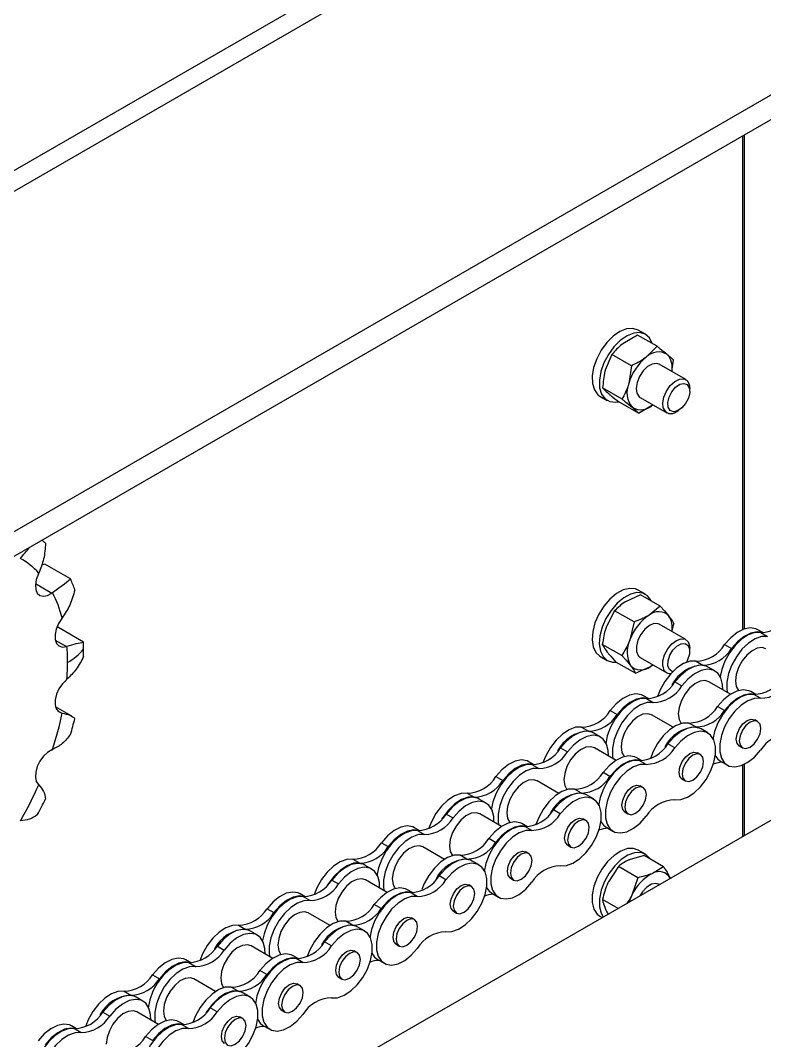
# Model space of a CAD drawing. Header units: metres. Extents: x 0 to 21025, y 0 to 14850.
# Drawn here: x 11884.6 to 12001.4, y 4621 to 4781.2 of the extents above; entities that cross this region are included whole.
import ezdxf

# ---------------------------------------------------------------- set-up
doc = ezdxf.new("R2010")
doc.units = ezdxf.units.M
doc.header["$LTSCALE"] = 25
doc.layers.add('SL4', color=4, linetype='Continuous')

msp = doc.modelspace()

# ---------------------------------------------------------------- linework, layer by layer
at = {"layer": 'SL4'}
for p, q in [((11996.596, 4822.862), (11443.49, 4503.561)), ((11446.28, 4501.951), (12001.358, 4822.391)), ((11496.02, 4477.211), (12047.656, 4795.664)), ((11505.974, 4479.069), (12047.656, 4791.775)), ((11997.991, 4685.536), (11997.991, 4763.104)), ((11998.159, 4763.201), (11998.159, 4685.6)), ((11591.24, 4418.267), (12146.319, 4738.707)), ((11981.458, 4731.783), (11979.126, 4730.434)), ((11984.503, 4730.025), (11981.458, 4731.783)), ((11982.676, 4731.916), (11981.545, 4732.569)), ((11984.503, 4730.025), (11982.803, 4728.312)), ((11977.425, 4728.721), (11976.377, 4726.28)), ((11980.471, 4726.963), (11977.425, 4728.721)), ((11986.821, 4726.059), (11987.07, 4727.841)), ((11980.471, 4726.963), (11980.054, 4724.157)), ((11989.015, 4724.792), (11984.853, 4727.195)), ((11979.005, 4721.717), (11975.96, 4723.475)), ((11989.637, 4722.966), (11989.637, 4723.419)), ((11975.545, 4722.176), (11976.677, 4721.523)), ((11981.854, 4721.999), (11986.015, 4719.596)), ((11981.572, 4719.533), (11978.527, 4721.291)), ((11981.572, 4719.533), (11983.904, 4720.882)), ((11987.516, 4719.745), (11987.908, 4719.971)), ((11888.417, 4695.802), (11887.868, 4695.663)), ((11892.438, 4693.481), (11888.417, 4695.802)), ((11886.926, 4692.763), (11889.495, 4691.28)), ((11981.931, 4690.978), (11979.575, 4689.915)), ((11982.676, 4691.089), (11981.545, 4691.742)), ((11984.977, 4689.22), (11981.931, 4690.978)), ((11977.85, 4688.487), (11976.565, 4686.035)), ((11980.896, 4686.729), (11977.85, 4688.487)), ((11984.977, 4689.22), (11983.252, 4687.792)), ((11980.896, 4686.729), (11980.242, 4683.913)), ((11989.015, 4683.965), (11984.853, 4686.368)), ((11986.845, 4685.218), (11987.119, 4686.443)), ((11894.472, 4683.575), (11890.451, 4685.896)), ((12001.122, 4685.06), (12000.322, 4685.521)), ((12000.79, 4685.088), (12001.865, 4684.467)), ((11890.035, 4683.888), (11891.774, 4682.883)), ((11978.957, 4681.461), (11975.912, 4683.219)), ((11995.117, 4683.178), (11996.192, 4682.558)), ((11975.545, 4681.349), (11976.677, 4680.696)), ((11989.637, 4682.139), (11989.637, 4682.592)), ((11981.099, 4678.684), (11978.053, 4680.442)), ((11981.099, 4678.684), (11983.455, 4679.747)), ((11981.854, 4681.172), (11986.015, 4678.769)), ((11983.455, 4679.747), (11983.854, 4680.017)), ((11990.627, 4680.586), (11991.702, 4679.966)), ((11993.599, 4679.034), (11992.524, 4679.655)), ((11987.32, 4677.312), (11988.394, 4676.691)), ((11996.026, 4675.37), (11992.619, 4677.337)), ((11983.161, 4674.691), (11982.362, 4675.153)), ((12000.006, 4675.336), (11999.206, 4675.797)), ((12000.749, 4674.743), (11999.674, 4675.364)), ((11892.61, 4671.947), (11890.056, 4673.422)), ((11982.829, 4674.719), (11983.904, 4674.099)), ((11995.076, 4672.834), (11994.002, 4673.454)), ((11890.339, 4672.837), (11891.04, 4672.433)), ((11977.157, 4672.81), (11978.232, 4672.189)), ((11987.046, 4670.186), (11983.639, 4672.153)), ((11972.667, 4670.218), (11973.742, 4669.597)), ((11990.586, 4670.241), (11989.512, 4670.862)), ((12000.299, 4671.1), (11999.833, 4671.369)), ((11975.639, 4668.666), (11974.564, 4669.286)), ((11992.483, 4669.31), (11991.409, 4669.931)), ((11969.359, 4666.943), (11970.434, 4666.323)), ((11978.066, 4665.002), (11974.659, 4666.968)), ((11987.278, 4666.967), (11986.204, 4667.587)), ((11997.435, 4667.215), (11997.901, 4666.946)), ((11982.046, 4664.967), (11981.246, 4665.429)), ((11991.319, 4665.916), (11990.853, 4666.185)), ((11965.201, 4664.323), (11964.401, 4664.785)), ((11964.869, 4664.351), (11965.944, 4663.731)), ((11982.788, 4664.375), (11981.714, 4664.995)), ((11994.469, 4664.861), (11995.544, 4664.24)), ((11997.991, 4653.079), (11997.991, 4664.273)), ((11998.159, 4664.35), (11998.159, 4653.176)), ((11959.196, 4662.442), (11960.271, 4661.821)), ((11977.116, 4662.465), (11976.041, 4663.086)), ((11969.085, 4659.817), (11965.678, 4661.784)), ((11972.626, 4659.873), (11971.551, 4660.494)), ((11982.339, 4660.732), (11981.873, 4661.001)), ((11988.455, 4662.03), (11988.921, 4661.762)), ((11954.706, 4659.849), (11955.781, 4659.229)), ((11957.678, 4658.298), (11956.603, 4658.918)), ((11974.523, 4658.942), (11973.448, 4659.562)), ((11951.399, 4656.575), (11952.473, 4655.954)), ((11960.105, 4654.633), (11956.698, 4656.6)), ((11969.318, 4656.599), (11968.243, 4657.219)), ((11973.358, 4655.548), (11972.893, 4655.817)), ((11979.475, 4656.846), (11979.94, 4656.577)), ((11947.24, 4653.955), (11946.441, 4654.416)), ((11964.085, 4654.599), (11963.285, 4655.06)), ((11964.828, 4654.006), (11963.753, 4654.627)), ((11976.509, 4654.492), (11977.584, 4653.872)), ((11946.908, 4653.983), (11947.983, 4653.362)), ((11959.155, 4652.097), (11958.081, 4652.717)), ((11941.236, 4652.073), (11942.311, 4651.453)), ((11951.125, 4649.449), (11947.718, 4651.416)), ((11970.494, 4651.662), (11970.96, 4651.393)), ((11982.676, 4650.262), (11981.545, 4650.915)), ((11936.746, 4649.481), (11937.821, 4648.861)), ((11954.665, 4649.505), (11953.591, 4650.125)), ((11964.378, 4650.364), (11963.912, 4650.632)), ((11982.476, 4650.058), (11980.137, 4649.379)), ((11985.522, 4648.3), (11982.476, 4650.058)), ((11939.718, 4647.929), (11938.643, 4648.55)), ((11956.562, 4648.573), (11955.488, 4649.194)), ((11978.429, 4648.335), (11976.871, 4645.93)), ((11981.474, 4646.577), (11978.429, 4648.335)), ((11985.522, 4648.3), (11983.814, 4647.256)), ((11933.438, 4646.206), (11934.513, 4645.586)), ((11942.145, 4644.265), (11938.738, 4646.232)), ((11951.357, 4646.23), (11950.283, 4646.851)), ((11961.514, 4646.478), (11961.98, 4646.209)), ((11981.474, 4646.577), (11980.548, 4643.807)), ((11946.125, 4644.23), (11945.325, 4644.692)), ((11955.398, 4645.179), (11954.932, 4645.448)), ((11984.893, 4645.518), (11984.853, 4645.541)), ((11929.28, 4643.586), (11928.48, 4644.048)), ((11928.948, 4643.614), (11930.023, 4642.994)), ((11946.867, 4643.638), (11945.793, 4644.259)), ((11958.548, 4644.124), (11959.623, 4643.503)), ((11978.376, 4641.756), (11975.945, 4643.16)), ((11923.275, 4641.705), (11924.35, 4641.084)), ((11941.195, 4641.728), (11940.12, 4642.349)), ((11952.534, 4641.294), (11953, 4641.025)), ((11933.164, 4639.081), (11929.757, 4641.047)), ((11936.705, 4639.136), (11935.63, 4639.757)), ((11946.418, 4639.995), (11945.952, 4640.264)), ((11975.545, 4640.522), (11975.892, 4640.322)), ((11918.785, 4639.113), (11919.86, 4638.492)), ((11921.757, 4637.561), (11920.682, 4638.181)), ((11938.602, 4638.205), (11937.527, 4638.825)), ((11933.397, 4635.862), (11932.322, 4636.482)), ((11915.478, 4635.838), (11916.552, 4635.218)), ((11924.184, 4633.897), (11920.777, 4635.863)), ((11937.437, 4634.811), (11936.972, 4635.08)), ((11943.554, 4636.11), (11944.019, 4635.841)), ((11911.319, 4633.218), (11910.52, 4633.68)), ((11928.164, 4633.862), (11927.364, 4634.324)), ((11928.907, 4633.27), (11927.832, 4633.89)), ((11940.588, 4633.756), (11941.663, 4633.135)), ((11910.987, 4633.246), (11912.062, 4632.626)), ((11923.234, 4631.36), (11922.16, 4631.981)), ((11905.315, 4631.336), (11906.39, 4630.716)), ((11915.204, 4628.712), (11911.797, 4630.679)), ((11934.573, 4630.925), (11935.039, 4630.657)), ((11900.825, 4628.744), (11901.9, 4628.124)), ((11918.744, 4628.768), (11917.67, 4629.388)), ((11920.641, 4627.837), (11919.567, 4628.457)), ((11928.457, 4629.627), (11927.991, 4629.896)), ((11903.797, 4627.192), (11902.722, 4627.813)), ((11897.517, 4625.47), (11898.592, 4624.849)), ((11906.224, 4623.528), (11902.817, 4625.495)), ((11915.436, 4625.493), (11914.362, 4626.114)), ((11925.593, 4625.741), (11926.059, 4625.472)), ((11910.204, 4623.494), (11909.404, 4623.955)), ((11919.477, 4624.443), (11919.011, 4624.711)), ((11893.359, 4622.85), (11892.559, 4623.311)), ((11893.027, 4622.878), (11894.102, 4622.257)), ((11910.946, 4622.901), (11909.872, 4623.522)), ((11922.627, 4623.387), (11923.702, 4622.767)), ((11905.274, 4620.992), (11904.199, 4621.612))]:
    msp.add_line(p, q, dxfattribs=at)
at = {"layer": 'SL4', "flags": 128}
for points in [[(11981.545, 4732.569), (11981.533, 4732.576), (11980.69, 4732.838), (11979.712, 4732.756), (11978.661, 4732.337), (11977.602, 4731.605), (11976.603, 4730.608), (11975.726, 4729.407), (11975.026, 4728.078), (11974.547, 4726.705), (11974.32, 4725.374), (11974.358, 4724.169), (11974.659, 4723.164), (11975.204, 4722.425), (11975.545, 4722.176)], [(11983.746, 4730.455), (11983.319, 4731.334), (11982.664, 4731.923), (11981.821, 4732.185), (11980.843, 4732.103), (11979.792, 4731.684), (11978.734, 4730.952), (11977.735, 4729.954), (11976.858, 4728.754), (11976.158, 4727.425), (11975.679, 4726.052), (11975.451, 4724.721), (11975.489, 4723.515), (11975.79, 4722.511), (11976.335, 4721.772), (11977.09, 4721.343), (11978.008, 4721.252), (11978.383, 4721.307)], [(11984.853, 4727.195), (11984.447, 4727.327), (11983.76, 4727.236), (11983.023, 4726.826), (11982.326, 4726.147), (11981.753, 4725.281), (11981.374, 4724.333), (11981.233, 4723.417), (11981.347, 4722.643), (11981.704, 4722.104), (11981.854, 4721.999)], [(11985.481, 4720.327), (11985.398, 4721.124), (11985.571, 4722.051), (11985.978, 4722.995), (11986.571, 4723.842), (11987.277, 4724.491), (11988.013, 4724.863), (11988.688, 4724.913), (11989.222, 4724.634), (11989.55, 4724.062), (11989.637, 4723.419)], [(11986.249, 4720.445), (11986.188, 4721.186), (11986.388, 4722.046), (11986.82, 4722.894), (11987.418, 4723.601), (11988.09, 4724.059), (11988.734, 4724.199), (11989.252, 4723.999), (11989.566, 4723.49), (11989.627, 4722.75), (11989.426, 4721.89), (11988.994, 4721.042), (11988.397, 4720.335), (11987.725, 4719.877), (11987.081, 4719.737), (11986.562, 4719.936), (11986.249, 4720.445)], [(11887.38, 4694.29), (11887.053, 4693.423), (11886.911, 4692.583), (11886.966, 4691.841), (11887.213, 4691.262), (11887.631, 4690.895), (11888.183, 4690.773), (11888.823, 4690.905), (11889.495, 4691.28)], [(11981.545, 4691.742), (11981.138, 4691.92), (11980.222, 4692.014), (11979.2, 4691.764), (11978.137, 4691.186), (11977.099, 4690.317), (11976.153, 4689.211), (11975.357, 4687.937), (11974.761, 4686.576), (11974.403, 4685.213), (11974.305, 4683.933), (11974.474, 4682.818), (11974.898, 4681.937), (11975.545, 4681.349)], [(11983.604, 4690.012), (11983.567, 4690.093), (11983.023, 4690.835), (11982.27, 4691.267), (11981.353, 4691.361), (11980.331, 4691.111), (11979.268, 4690.533), (11978.231, 4689.664), (11977.284, 4688.558), (11976.488, 4687.284), (11975.892, 4685.923), (11975.534, 4684.559), (11975.436, 4683.28), (11975.605, 4682.165), (11976.029, 4681.284), (11976.683, 4680.693), (11977.525, 4680.428), (11978.073, 4680.431)], [(11891.04, 4687.271), (11890.532, 4686.47), (11890.174, 4685.606), (11889.997, 4684.755), (11890.015, 4683.99), (11890.228, 4683.377), (11890.616, 4682.968), (11891.147, 4682.798), (11891.774, 4682.883)], [(11984.853, 4686.368), (11984.67, 4686.451), (11984.022, 4686.48), (11983.293, 4686.183), (11982.571, 4685.595), (11981.944, 4684.786), (11981.487, 4683.855), (11981.255, 4682.914), (11981.276, 4682.076), (11981.548, 4681.442), (11981.854, 4681.172)], [(12000.79, 4685.088), (11999.84, 4685.056), (11998.81, 4684.689), (11997.762, 4684.009), (11996.764, 4683.058), (11995.877, 4681.897), (11995.159, 4680.599), (11994.653, 4679.245), (11994.421, 4678.163)], [(12000.322, 4685.521), (12000.03, 4685.66), (11999.144, 4685.797), (11998.145, 4685.595), (11997.098, 4685.066), (11996.067, 4684.243), (11995.117, 4683.178)], [(12001.039, 4685.063), (12000.219, 4685.177), (11999.22, 4684.975), (11998.173, 4684.445), (11997.142, 4683.623), (11996.192, 4682.558)], [(11985.421, 4679.77), (11985.432, 4680.627), (11985.695, 4681.573), (11986.177, 4682.495), (11986.82, 4683.28), (11987.548, 4683.835), (11988.271, 4684.092), (11988.903, 4684.021), (11989.368, 4683.629), (11989.61, 4682.965), (11989.637, 4682.592)], [(11986.2, 4679.839), (11986.225, 4680.632), (11986.506, 4681.502), (11987.001, 4682.318), (11987.633, 4682.954), (11988.307, 4683.315), (11988.921, 4683.344), (11989.38, 4683.038), (11989.615, 4682.443), (11989.59, 4681.65), (11989.308, 4680.779), (11989.103, 4680.388)], [(12001.865, 4684.467), (12000.915, 4684.436), (11999.884, 4684.068), (11998.837, 4683.388), (11997.838, 4682.438), (11996.952, 4681.277), (11996.233, 4679.979), (11995.728, 4678.625), (11995.467, 4677.3), (11995.467, 4676.088), (11995.541, 4675.65)], [(12001.599, 4682.521), (12001.02, 4682.7), (12000.243, 4682.604), (11999.41, 4682.195), (11998.597, 4681.511), (11997.874, 4680.612), (11997.306, 4679.577), (11996.944, 4678.5), (11996.819, 4677.475)], [(11990.627, 4680.586), (11989.678, 4680.555), (11988.647, 4680.187), (11987.599, 4679.507), (11986.601, 4678.556), (11985.715, 4677.396), (11984.996, 4676.097), (11984.57, 4675.005)], [(11986.95, 4678.925), (11986.894, 4678.938), (11986.435, 4679.244), (11986.2, 4679.839)], [(11992.524, 4679.655), (11992.232, 4679.793), (11991.346, 4679.93), (11990.347, 4679.728), (11989.3, 4679.199), (11988.269, 4678.376), (11987.32, 4677.312)], [(11994.82, 4676.067), (11994.792, 4676.911), (11994.531, 4677.934), (11994.026, 4678.704), (11993.307, 4679.173), (11992.421, 4679.31), (11991.422, 4679.108), (11990.375, 4678.579), (11989.344, 4677.756), (11988.394, 4676.691)], [(11891.774, 4677.668), (11891.147, 4677.029), (11890.616, 4676.247), (11890.228, 4675.389), (11890.015, 4674.53), (11889.997, 4673.744), (11890.174, 4673.098), (11890.532, 4672.648), (11891.04, 4672.433)], [(11992.619, 4677.337), (11992.039, 4677.516), (11991.262, 4677.419), (11990.43, 4677.011), (11989.616, 4676.327), (11988.894, 4675.427), (11988.326, 4674.393), (11987.964, 4673.316), (11987.839, 4672.291)], [(11996.819, 4677.475), (11996.944, 4676.594), (11997.289, 4675.954)], [(11982.362, 4675.153), (11982.07, 4675.291), (11981.183, 4675.429), (11980.185, 4675.227), (11979.137, 4674.697), (11978.106, 4673.875), (11977.157, 4672.81)], [(11999.674, 4675.364), (11998.725, 4675.332), (11997.694, 4674.965), (11996.646, 4674.284), (11995.648, 4673.334), (11994.761, 4672.173), (11994.043, 4670.875), (11993.537, 4669.521), (11993.283, 4668.259)], [(11999.206, 4675.797), (11998.914, 4675.935), (11998.028, 4676.073), (11997.03, 4675.871), (11995.982, 4675.342), (11994.951, 4674.519), (11994.002, 4673.454)], [(11999.924, 4675.338), (11999.103, 4675.452), (11998.104, 4675.25), (11997.057, 4674.721), (11996.026, 4673.898), (11995.076, 4672.834)], [(11982.829, 4674.719), (11981.88, 4674.688), (11980.849, 4674.321), (11979.801, 4673.64), (11978.803, 4672.69), (11977.917, 4671.529), (11977.198, 4670.231), (11976.692, 4668.877), (11976.438, 4667.615)], [(11983.904, 4674.099), (11982.955, 4674.068), (11981.924, 4673.7), (11980.876, 4673.02), (11979.878, 4672.069), (11978.992, 4670.908), (11978.273, 4669.61), (11977.767, 4668.256), (11977.506, 4666.932), (11977.506, 4665.72), (11977.58, 4665.282)], [(11983.079, 4674.694), (11982.258, 4674.808), (11981.26, 4674.606), (11980.212, 4674.077), (11979.181, 4673.254), (11978.232, 4672.189)], [(12000.749, 4674.743), (11999.799, 4674.712), (11998.769, 4674.344), (11997.721, 4673.664), (11996.723, 4672.713), (11995.836, 4671.553), (11995.118, 4670.254), (11994.612, 4668.9), (11994.351, 4667.576), (11994.351, 4666.364), (11994.612, 4665.34), (11995.118, 4664.57), (11995.836, 4664.102), (11996.723, 4663.964), (11997.721, 4664.167), (11998.769, 4664.696), (11999.799, 4665.519), (12000.749, 4666.583)], [(11983.639, 4672.153), (11983.059, 4672.332), (11982.282, 4672.235), (11981.45, 4671.827), (11980.636, 4671.142), (11979.913, 4670.243), (11979.346, 4669.209), (11978.983, 4668.131), (11978.859, 4667.107)], [(11987.839, 4672.291), (11987.964, 4671.409), (11988.309, 4670.77)], [(11972.667, 4670.218), (11971.717, 4670.186), (11970.686, 4669.819), (11969.639, 4669.139), (11968.641, 4668.188), (11967.754, 4667.027), (11967.036, 4665.729), (11966.649, 4664.759)], [(11989.512, 4670.862), (11988.562, 4670.831), (11987.531, 4670.463), (11986.484, 4669.783), (11985.485, 4668.832), (11984.599, 4667.671), (11983.88, 4666.373), (11983.454, 4665.281)], [(11991.409, 4669.931), (11991.116, 4670.069), (11990.23, 4670.206), (11989.232, 4670.004), (11988.184, 4669.475), (11987.153, 4668.652), (11986.204, 4667.587)], [(11996.938, 4668.313), (11997.067, 4669.137), (11997.435, 4669.984), (11997.985, 4670.727), (11998.634, 4671.25), (11999.283, 4671.476), (11999.833, 4671.369)], [(11997.404, 4668.044), (11997.533, 4667.369), (11997.901, 4666.946), (11998.451, 4666.839), (11999.1, 4667.065), (11999.749, 4667.588), (12000.299, 4668.331), (12000.667, 4669.178), (12000.796, 4670.002), (12000.667, 4670.677), (12000.299, 4671.1), (11999.749, 4671.207), (11999.1, 4670.982), (11998.451, 4670.458), (11997.901, 4669.716), (11997.533, 4668.868), (11997.404, 4668.044)], [(11974.564, 4669.286), (11974.272, 4669.425), (11973.385, 4669.562), (11972.387, 4669.36), (11971.339, 4668.831), (11970.308, 4668.008), (11969.359, 4666.943)], [(11976.859, 4665.698), (11976.832, 4666.542), (11976.571, 4667.566), (11976.065, 4668.336), (11975.346, 4668.804), (11974.46, 4668.942), (11973.462, 4668.739), (11972.414, 4668.21), (11971.383, 4667.388), (11970.434, 4666.323)], [(11987.278, 4658.807), (11988.228, 4658.839), (11989.259, 4659.206), (11990.306, 4659.886), (11991.305, 4660.837), (11992.191, 4661.998), (11992.91, 4663.296), (11993.416, 4664.65), (11993.677, 4665.975), (11993.677, 4667.187), (11993.416, 4668.21), (11992.91, 4668.98), (11992.191, 4669.448), (11991.305, 4669.586), (11990.306, 4669.384), (11989.259, 4668.854), (11988.228, 4668.032), (11987.278, 4666.967)], [(11974.659, 4666.968), (11974.079, 4667.147), (11973.302, 4667.051), (11972.47, 4666.643), (11971.656, 4665.958), (11970.933, 4665.059), (11970.365, 4664.025), (11970.003, 4662.947), (11969.879, 4661.922)], [(11978.859, 4667.107), (11978.983, 4666.225), (11979.329, 4665.585)], [(11997.435, 4667.215), (11997.435, 4667.215), (11997.067, 4667.638), (11996.938, 4668.313)], [(11889.495, 4666.64), (11888.823, 4666.24), (11888.183, 4665.633), (11887.631, 4664.872), (11887.213, 4664.023), (11886.966, 4663.159), (11886.911, 4662.354), (11887.053, 4661.677), (11887.38, 4661.188)], [(11981.246, 4665.429), (11980.954, 4665.567), (11980.067, 4665.705), (11979.069, 4665.502), (11978.022, 4664.973), (11976.991, 4664.15), (11976.041, 4663.086)], [(11987.958, 4663.129), (11988.087, 4663.953), (11988.455, 4664.8), (11989.005, 4665.542), (11989.654, 4666.066), (11990.303, 4666.292), (11990.853, 4666.185)], [(11988.424, 4662.86), (11988.553, 4662.185), (11988.92, 4661.762), (11989.471, 4661.655), (11990.12, 4661.88), (11990.769, 4662.404), (11991.319, 4663.146), (11991.687, 4663.994), (11991.816, 4664.818), (11991.687, 4665.493), (11991.319, 4665.916), (11990.769, 4666.023), (11990.12, 4665.797), (11989.471, 4665.274), (11988.92, 4664.531), (11988.553, 4663.684), (11988.424, 4662.86)], [(11993.596, 4665.831), (11994.043, 4665.191), (11994.469, 4664.861)], [(11964.869, 4664.351), (11963.919, 4664.32), (11962.889, 4663.952), (11961.841, 4663.272), (11960.843, 4662.321), (11959.956, 4661.161), (11959.238, 4659.862), (11958.732, 4658.508), (11958.5, 4657.426)], [(11964.401, 4664.785), (11964.109, 4664.923), (11963.223, 4665.06), (11962.224, 4664.858), (11961.177, 4664.329), (11960.146, 4663.506), (11959.196, 4662.442)], [(11965.944, 4663.731), (11964.994, 4663.699), (11963.963, 4663.332), (11962.916, 4662.651), (11961.917, 4661.701), (11961.031, 4660.54), (11960.312, 4659.242), (11959.807, 4657.888), (11959.546, 4656.563), (11959.546, 4655.351), (11959.62, 4654.914)], [(11965.119, 4664.326), (11964.298, 4664.44), (11963.299, 4664.238), (11962.252, 4663.709), (11961.221, 4662.886), (11960.271, 4661.821)], [(11981.714, 4664.995), (11980.764, 4664.964), (11979.733, 4664.596), (11978.686, 4663.916), (11977.687, 4662.966), (11976.801, 4661.805), (11976.082, 4660.506), (11975.577, 4659.152), (11975.322, 4657.891)], [(11982.788, 4664.375), (11981.839, 4664.343), (11980.808, 4663.976), (11979.76, 4663.296), (11978.762, 4662.345), (11977.876, 4661.184), (11977.157, 4659.886), (11976.651, 4658.532), (11976.39, 4657.207), (11976.39, 4655.995), (11976.651, 4654.972), (11977.157, 4654.202), (11977.876, 4653.734), (11978.762, 4653.596), (11979.76, 4653.798), (11980.808, 4654.327), (11981.839, 4655.15), (11982.788, 4656.215)], [(11981.964, 4664.97), (11981.142, 4665.084), (11980.144, 4664.882), (11979.096, 4664.353), (11978.065, 4663.53), (11977.116, 4662.465)], [(11988.455, 4662.03), (11988.455, 4662.031), (11988.087, 4662.454), (11987.958, 4663.129)], [(11965.678, 4661.784), (11965.099, 4661.963), (11964.322, 4661.867), (11963.489, 4661.458), (11962.676, 4660.774), (11961.953, 4659.875), (11961.385, 4658.841), (11961.023, 4657.763), (11960.898, 4656.738)], [(11971.551, 4660.494), (11970.602, 4660.462), (11969.571, 4660.095), (11968.523, 4659.414), (11967.525, 4658.464), (11966.638, 4657.303), (11965.92, 4656.005), (11965.493, 4654.913)], [(11969.879, 4661.922), (11970.003, 4661.041), (11970.348, 4660.401)], [(11978.978, 4657.944), (11979.107, 4658.768), (11979.475, 4659.616), (11980.025, 4660.358), (11980.674, 4660.882), (11981.323, 4661.108), (11981.873, 4661.001)], [(11979.443, 4657.676), (11979.573, 4657.001), (11979.94, 4656.578), (11980.49, 4656.471), (11981.139, 4656.696), (11981.788, 4657.22), (11982.339, 4657.962), (11982.706, 4658.81), (11982.835, 4659.634), (11982.706, 4660.309), (11982.339, 4660.732), (11981.788, 4660.839), (11981.139, 4660.613), (11980.49, 4660.089), (11979.94, 4659.347), (11979.573, 4658.5), (11979.443, 4657.676)], [(11954.706, 4659.849), (11953.757, 4659.818), (11952.726, 4659.451), (11951.678, 4658.77), (11950.68, 4657.82), (11949.794, 4656.659), (11949.075, 4655.361), (11948.649, 4654.269)], [(11955.781, 4659.229), (11954.832, 4659.198), (11953.801, 4658.83), (11952.753, 4658.15), (11951.755, 4657.199), (11950.869, 4656.038), (11950.681, 4655.74)], [(11956.603, 4658.918), (11956.311, 4659.056), (11955.425, 4659.194), (11954.426, 4658.992), (11953.379, 4658.462), (11952.348, 4657.64), (11951.399, 4656.575)], [(11973.448, 4659.562), (11973.156, 4659.7), (11972.269, 4659.838), (11971.271, 4659.636), (11970.224, 4659.107), (11969.193, 4658.284), (11968.243, 4657.219)], [(11969.318, 4648.439), (11970.267, 4648.47), (11971.298, 4648.838), (11972.346, 4649.518), (11973.344, 4650.468), (11974.231, 4651.629), (11974.949, 4652.927), (11975.455, 4654.281), (11975.716, 4655.606), (11975.716, 4656.818), (11975.455, 4657.841), (11974.949, 4658.611), (11974.231, 4659.08), (11973.344, 4659.217), (11972.346, 4659.015), (11971.298, 4658.486), (11970.267, 4657.663), (11969.318, 4656.599)], [(11958.899, 4655.33), (11958.871, 4656.174), (11958.61, 4657.197), (11958.105, 4657.967), (11957.386, 4658.436), (11956.5, 4658.573), (11955.501, 4658.371), (11954.454, 4657.842), (11953.423, 4657.019), (11952.473, 4655.954)], [(11979.475, 4656.846), (11979.475, 4656.846), (11979.107, 4657.269), (11978.978, 4657.944)], [(11956.698, 4656.6), (11956.118, 4656.779), (11955.341, 4656.683), (11954.509, 4656.274), (11953.695, 4655.59), (11952.973, 4654.691), (11952.405, 4653.656), (11952.043, 4652.579), (11951.918, 4651.554)], [(11960.898, 4656.738), (11961.023, 4655.857), (11961.368, 4655.217)], [(11969.998, 4652.76), (11970.127, 4653.584), (11970.494, 4654.432), (11971.044, 4655.174), (11971.694, 4655.698), (11972.343, 4655.923), (11972.893, 4655.817)], [(11946.441, 4654.416), (11946.149, 4654.555), (11945.262, 4654.692), (11944.264, 4654.49), (11943.216, 4653.961), (11942.185, 4653.138), (11941.236, 4652.073)], [(11963.753, 4654.627), (11962.804, 4654.595), (11961.773, 4654.228), (11960.725, 4653.548), (11959.727, 4652.597), (11958.84, 4651.436), (11958.122, 4650.138), (11957.616, 4648.784), (11957.362, 4647.522)], [(11963.285, 4655.06), (11962.993, 4655.199), (11962.107, 4655.336), (11961.109, 4655.134), (11960.061, 4654.605), (11959.03, 4653.782), (11958.081, 4652.717)], [(11964.003, 4654.602), (11963.182, 4654.716), (11962.183, 4654.514), (11961.136, 4653.984), (11960.105, 4653.162), (11959.155, 4652.097)], [(11970.463, 4652.491), (11970.592, 4651.817), (11970.96, 4651.393), (11971.51, 4651.286), (11972.159, 4651.512), (11972.808, 4652.036), (11973.358, 4652.778), (11973.726, 4653.626), (11973.855, 4654.45), (11973.726, 4655.125), (11973.358, 4655.548), (11972.808, 4655.655), (11972.159, 4655.429), (11971.51, 4654.905), (11970.96, 4654.163), (11970.592, 4653.315), (11970.463, 4652.491)], [(11975.636, 4655.463), (11976.082, 4654.823), (11976.509, 4654.492)], [(11946.908, 4653.983), (11945.959, 4653.951), (11944.928, 4653.584), (11943.88, 4652.903), (11942.882, 4651.953), (11941.996, 4650.792), (11941.277, 4649.494), (11940.771, 4648.14), (11940.517, 4646.878)], [(11947.983, 4653.362), (11947.034, 4653.331), (11946.003, 4652.963), (11944.955, 4652.283), (11943.957, 4651.333), (11943.071, 4650.172), (11942.352, 4648.873), (11941.846, 4647.519), (11941.585, 4646.195), (11941.585, 4644.983), (11941.659, 4644.545)], [(11947.159, 4653.957), (11946.337, 4654.072), (11945.339, 4653.869), (11944.291, 4653.34), (11943.26, 4652.517), (11942.311, 4651.453)], [(11964.828, 4654.006), (11963.878, 4653.975), (11962.848, 4653.608), (11961.8, 4652.927), (11960.802, 4651.977), (11959.915, 4650.816), (11959.197, 4649.518), (11958.691, 4648.164), (11958.43, 4646.839), (11958.43, 4645.627), (11958.691, 4644.604), (11959.197, 4643.834), (11959.915, 4643.365), (11960.802, 4643.228), (11961.8, 4643.43), (11962.848, 4643.959), (11963.878, 4644.782), (11964.828, 4645.847)], [(11970.494, 4651.662), (11970.494, 4651.662), (11970.127, 4652.085), (11969.998, 4652.76)], [(11947.718, 4651.416), (11947.138, 4651.595), (11946.361, 4651.498), (11945.529, 4651.09), (11944.715, 4650.406), (11943.992, 4649.507), (11943.425, 4648.472), (11943.062, 4647.395), (11942.938, 4646.37)], [(11951.918, 4651.554), (11952.043, 4650.673), (11952.388, 4650.033)], [(11981.545, 4650.915), (11980.819, 4651.167), (11979.856, 4651.135), (11978.812, 4650.762), (11977.75, 4650.072), (11976.739, 4649.109), (11975.841, 4647.932), (11975.113, 4646.617), (11974.6, 4645.245), (11974.336, 4643.903), (11974.336, 4642.675), (11974.6, 4641.638), (11975.113, 4640.857), (11975.545, 4640.522)], [(11936.746, 4649.481), (11935.796, 4649.45), (11934.765, 4649.082), (11933.718, 4648.402), (11932.72, 4647.451), (11931.833, 4646.291), (11931.115, 4644.992), (11930.688, 4643.9)], [(11953.591, 4650.125), (11952.641, 4650.094), (11951.61, 4649.726), (11950.563, 4649.046), (11949.564, 4648.095), (11948.678, 4646.935), (11947.959, 4645.636), (11947.592, 4644.723)], [(11955.488, 4649.194), (11955.195, 4649.332), (11954.309, 4649.469), (11953.311, 4649.267), (11952.263, 4648.738), (11951.232, 4647.915), (11950.283, 4646.851)], [(11961.017, 4647.576), (11961.146, 4648.4), (11961.514, 4649.248), (11962.064, 4649.99), (11962.713, 4650.514), (11963.362, 4650.739), (11963.912, 4650.632)], [(11961.483, 4647.307), (11961.612, 4646.632), (11961.98, 4646.209), (11962.53, 4646.102), (11963.179, 4646.328), (11963.828, 4646.852), (11964.378, 4647.594), (11964.746, 4648.441), (11964.875, 4649.265), (11964.746, 4649.94), (11964.378, 4650.363), (11963.828, 4650.47), (11963.179, 4650.245), (11962.53, 4649.721), (11961.98, 4648.979), (11961.612, 4648.131), (11961.483, 4647.307)], [(11983.438, 4649.503), (11983.394, 4649.572), (11982.769, 4650.204), (11981.95, 4650.514), (11980.988, 4650.482), (11979.943, 4650.109), (11978.882, 4649.419), (11977.87, 4648.455), (11976.972, 4647.279), (11976.244, 4645.964), (11975.732, 4644.592), (11975.467, 4643.249), (11975.467, 4642.021), (11975.732, 4640.985), (11976.059, 4640.418)], [(11937.821, 4648.861), (11936.871, 4648.829), (11935.84, 4648.462), (11934.793, 4647.781), (11933.794, 4646.831), (11932.908, 4645.67), (11932.721, 4645.372)], [(11938.643, 4648.55), (11938.351, 4648.688), (11937.464, 4648.825), (11936.466, 4648.623), (11935.418, 4648.094), (11934.387, 4647.271), (11933.438, 4646.206)], [(11940.938, 4644.961), (11940.911, 4645.806), (11940.65, 4646.829), (11940.144, 4647.599), (11939.425, 4648.067), (11938.539, 4648.205), (11937.541, 4648.003), (11936.493, 4647.474), (11935.462, 4646.651), (11934.513, 4645.586)], [(11951.357, 4638.07), (11952.307, 4638.102), (11953.338, 4638.469), (11954.385, 4639.15), (11955.384, 4640.1), (11956.27, 4641.261), (11956.989, 4642.559), (11957.495, 4643.913), (11957.756, 4645.238), (11957.756, 4646.45), (11957.495, 4647.473), (11956.989, 4648.243), (11956.27, 4648.712), (11955.384, 4648.849), (11954.385, 4648.647), (11953.338, 4648.118), (11952.307, 4647.295), (11951.357, 4646.23)], [(11938.738, 4646.232), (11938.158, 4646.411), (11937.381, 4646.314), (11936.549, 4645.906), (11935.735, 4645.222), (11935.012, 4644.322), (11934.444, 4643.288), (11934.082, 4642.211), (11933.958, 4641.186)], [(11942.938, 4646.37), (11943.062, 4645.489), (11943.408, 4644.848)], [(11961.514, 4646.478), (11961.514, 4646.478), (11961.146, 4646.901), (11961.017, 4647.576)], [(11945.325, 4644.692), (11945.033, 4644.83), (11944.146, 4644.968), (11943.148, 4644.766), (11942.101, 4644.237), (11941.07, 4643.414), (11940.12, 4642.349)], [(11952.037, 4642.392), (11952.166, 4643.216), (11952.534, 4644.063), (11953.084, 4644.806), (11953.733, 4645.329), (11954.382, 4645.555), (11954.932, 4645.448)], [(11952.503, 4642.123), (11952.632, 4641.448), (11952.999, 4641.025), (11953.55, 4640.918), (11954.199, 4641.144), (11954.848, 4641.667), (11955.398, 4642.41), (11955.766, 4643.257), (11955.895, 4644.081), (11955.766, 4644.756), (11955.398, 4645.179), (11954.848, 4645.286), (11954.199, 4645.061), (11953.55, 4644.537), (11952.999, 4643.795), (11952.632, 4642.947), (11952.503, 4642.123)], [(11957.675, 4645.095), (11958.122, 4644.454), (11958.548, 4644.124)], [(11984.892, 4645.517), (11984.332, 4645.681), (11983.63, 4645.531), (11982.894, 4645.068), (11982.213, 4644.35), (11981.815, 4643.741)], [(11928.948, 4643.614), (11927.998, 4643.583), (11926.968, 4643.215), (11925.92, 4642.535), (11924.922, 4641.585), (11924.035, 4640.424), (11923.317, 4639.126), (11922.811, 4637.772), (11922.579, 4636.689)], [(11928.48, 4644.048), (11928.188, 4644.186), (11927.302, 4644.324), (11926.303, 4644.121), (11925.256, 4643.592), (11924.225, 4642.77), (11923.275, 4641.705)], [(11930.023, 4642.994), (11929.073, 4642.962), (11928.042, 4642.595), (11926.995, 4641.915), (11925.996, 4640.964), (11925.11, 4639.803), (11924.391, 4638.505), (11923.886, 4637.151), (11923.625, 4635.826), (11923.625, 4634.614), (11923.699, 4634.177)], [(11929.198, 4643.589), (11928.377, 4643.703), (11927.378, 4643.501), (11926.331, 4642.972), (11925.3, 4642.149), (11924.35, 4641.084)], [(11945.793, 4644.259), (11944.843, 4644.227), (11943.812, 4643.86), (11942.765, 4643.179), (11941.766, 4642.229), (11940.88, 4641.068), (11940.161, 4639.77), (11939.656, 4638.416), (11939.401, 4637.154)], [(11946.867, 4643.638), (11945.918, 4643.607), (11944.887, 4643.239), (11943.839, 4642.559), (11942.841, 4641.608), (11941.955, 4640.447), (11941.236, 4639.149), (11940.73, 4637.795), (11940.469, 4636.471), (11940.469, 4635.259), (11940.73, 4634.235), (11941.236, 4633.465), (11941.955, 4632.997), (11942.841, 4632.859), (11943.839, 4633.062), (11944.887, 4633.591), (11945.918, 4634.413), (11946.867, 4635.478)], [(11946.043, 4644.233), (11945.221, 4644.347), (11944.223, 4644.145), (11943.175, 4643.616), (11942.144, 4642.793), (11941.195, 4641.728)], [(11980.548, 4643.807), (11980.291, 4643.215), (11980.134, 4642.77)], [(11952.534, 4641.294), (11952.534, 4641.294), (11952.166, 4641.717), (11952.037, 4642.392)], [(11929.757, 4641.047), (11929.178, 4641.226), (11928.401, 4641.13), (11927.568, 4640.722), (11926.755, 4640.037), (11926.032, 4639.138), (11925.464, 4638.104), (11925.102, 4637.026), (11924.977, 4636.001)], [(11935.63, 4639.757), (11934.681, 4639.725), (11933.65, 4639.358), (11932.602, 4638.678), (11931.604, 4637.727), (11930.717, 4636.566), (11929.999, 4635.268), (11929.572, 4634.176)], [(11933.958, 4641.186), (11934.082, 4640.304), (11934.427, 4639.664)], [(11943.057, 4637.208), (11943.186, 4638.032), (11943.554, 4638.879), (11944.104, 4639.621), (11944.753, 4640.145), (11945.402, 4640.371), (11945.952, 4640.264)], [(11943.522, 4636.939), (11943.652, 4636.264), (11944.019, 4635.841), (11944.569, 4635.734), (11945.218, 4635.959), (11945.867, 4636.483), (11946.418, 4637.225), (11946.785, 4638.073), (11946.914, 4638.897), (11946.785, 4639.572), (11946.418, 4639.995), (11945.867, 4640.102), (11945.218, 4639.876), (11944.569, 4639.353), (11944.019, 4638.61), (11943.652, 4637.763), (11943.522, 4636.939)], [(11918.785, 4639.113), (11917.836, 4639.081), (11916.805, 4638.714), (11915.757, 4638.033), (11914.759, 4637.083), (11913.873, 4635.922), (11913.154, 4634.624), (11912.728, 4633.532)], [(11920.682, 4638.181), (11920.39, 4638.319), (11919.504, 4638.457), (11918.505, 4638.255), (11917.458, 4637.726), (11916.427, 4636.903), (11915.478, 4635.838)], [(11937.527, 4638.825), (11937.235, 4638.964), (11936.348, 4639.101), (11935.35, 4638.899), (11934.303, 4638.37), (11933.272, 4637.547), (11932.322, 4636.482)], [(11933.397, 4627.702), (11934.346, 4627.733), (11935.377, 4628.101), (11936.425, 4628.781), (11937.423, 4629.732), (11938.31, 4630.892), (11939.028, 4632.191), (11939.534, 4633.545), (11939.795, 4634.869), (11939.795, 4636.081), (11939.534, 4637.105), (11939.028, 4637.875), (11938.31, 4638.343), (11937.423, 4638.481), (11936.425, 4638.278), (11935.377, 4637.749), (11934.346, 4636.927), (11933.397, 4635.862)], [(11922.978, 4634.593), (11922.95, 4635.437), (11922.689, 4636.46), (11922.184, 4637.231), (11921.465, 4637.699), (11920.579, 4637.836), (11919.58, 4637.634), (11918.533, 4637.105), (11917.502, 4636.282), (11916.552, 4635.218)], [(11943.554, 4636.11), (11943.554, 4636.11), (11943.186, 4636.533), (11943.057, 4637.208)], [(11920.777, 4635.863), (11920.197, 4636.042), (11919.42, 4635.946), (11918.588, 4635.537), (11917.774, 4634.853), (11917.052, 4633.954), (11916.484, 4632.92), (11916.122, 4631.842), (11915.997, 4630.817)], [(11924.977, 4636.001), (11925.102, 4635.12), (11925.447, 4634.48)], [(11934.077, 4632.024), (11934.206, 4632.848), (11934.573, 4633.695), (11935.123, 4634.437), (11935.773, 4634.961), (11936.422, 4635.187), (11936.972, 4635.08)], [(11934.542, 4631.755), (11934.671, 4631.08), (11935.039, 4630.657), (11935.589, 4630.55), (11936.238, 4630.775), (11936.887, 4631.299), (11937.437, 4632.041), (11937.805, 4632.889), (11937.934, 4633.713), (11937.805, 4634.388), (11937.437, 4634.811), (11936.887, 4634.918), (11936.238, 4634.692), (11935.589, 4634.168), (11935.039, 4633.426), (11934.671, 4632.579), (11934.542, 4631.755)], [(11910.52, 4633.68), (11910.228, 4633.818), (11909.341, 4633.955), (11908.343, 4633.753), (11907.295, 4633.224), (11906.264, 4632.401), (11905.315, 4631.336)], [(11911.237, 4633.221), (11910.416, 4633.335), (11909.418, 4633.133), (11908.37, 4632.604), (11907.339, 4631.781), (11906.39, 4630.716)], [(11927.832, 4633.89), (11926.883, 4633.859), (11925.852, 4633.491), (11924.804, 4632.811), (11923.806, 4631.86), (11922.919, 4630.7), (11922.201, 4629.401), (11921.695, 4628.047), (11921.441, 4626.786)], [(11927.364, 4634.324), (11927.072, 4634.462), (11926.186, 4634.599), (11925.188, 4634.397), (11924.14, 4633.868), (11923.109, 4633.045), (11922.16, 4631.981)], [(11928.907, 4633.27), (11927.957, 4633.238), (11926.927, 4632.871), (11925.879, 4632.19), (11924.881, 4631.24), (11923.994, 4630.079), (11923.276, 4628.781), (11922.77, 4627.427), (11922.509, 4626.102), (11922.509, 4624.89), (11922.77, 4623.867), (11923.276, 4623.097), (11923.994, 4622.628), (11924.881, 4622.491), (11925.879, 4622.693), (11926.927, 4623.222), (11927.957, 4624.045), (11928.907, 4625.11)], [(11928.083, 4633.865), (11927.261, 4633.979), (11926.262, 4633.777), (11925.215, 4633.248), (11924.184, 4632.425), (11923.234, 4631.36)], [(11939.715, 4634.726), (11940.161, 4634.086), (11940.588, 4633.756)], [(11910.987, 4633.246), (11910.038, 4633.215), (11909.007, 4632.847), (11907.959, 4632.167), (11906.961, 4631.216), (11906.075, 4630.055), (11905.356, 4628.757), (11904.85, 4627.403), (11904.596, 4626.141)], [(11912.062, 4632.626), (11911.113, 4632.594), (11910.082, 4632.227), (11909.034, 4631.546), (11908.036, 4630.596), (11907.15, 4629.435), (11906.431, 4628.137), (11905.925, 4626.783), (11905.664, 4625.458), (11905.664, 4624.246), (11905.738, 4623.808)], [(11934.573, 4630.925), (11934.573, 4630.925), (11934.206, 4631.349), (11934.077, 4632.024)], [(11911.797, 4630.679), (11911.217, 4630.858), (11910.44, 4630.762), (11909.608, 4630.353), (11908.794, 4629.669), (11908.071, 4628.77), (11907.504, 4627.735), (11907.141, 4626.658), (11907.017, 4625.633)], [(11915.997, 4630.817), (11916.122, 4629.936), (11916.467, 4629.296)], [(11900.825, 4628.744), (11899.875, 4628.713), (11898.844, 4628.345), (11897.797, 4627.665), (11896.799, 4626.715), (11895.912, 4625.554), (11895.194, 4624.256), (11894.807, 4623.285)], [(11917.67, 4629.388), (11916.72, 4629.357), (11915.689, 4628.99), (11914.642, 4628.309), (11913.643, 4627.359), (11912.757, 4626.198), (11912.038, 4624.9), (11911.612, 4623.808)], [(11918.744, 4628.768), (11917.795, 4628.737), (11916.764, 4628.369), (11915.716, 4627.689), (11914.718, 4626.738), (11913.832, 4625.577), (11913.644, 4625.279)], [(11919.567, 4628.457), (11919.274, 4628.595), (11918.388, 4628.733), (11917.39, 4628.531), (11916.342, 4628.001), (11915.311, 4627.179), (11914.362, 4626.114)], [(11925.096, 4626.839), (11925.225, 4627.663), (11925.593, 4628.511), (11926.143, 4629.253), (11926.792, 4629.777), (11927.441, 4630.002), (11927.991, 4629.896)], [(11925.562, 4626.571), (11925.691, 4625.896), (11926.059, 4625.472), (11926.609, 4625.366), (11927.258, 4625.591), (11927.907, 4626.115), (11928.457, 4626.857), (11928.825, 4627.705), (11928.954, 4628.529), (11928.825, 4629.204), (11928.457, 4629.627), (11927.907, 4629.734), (11927.258, 4629.508), (11926.609, 4628.984), (11926.059, 4628.242), (11925.691, 4627.395), (11925.562, 4626.571)], [(11902.722, 4627.813), (11902.43, 4627.951), (11901.543, 4628.089), (11900.545, 4627.886), (11899.497, 4627.357), (11898.466, 4626.534), (11897.517, 4625.47)], [(11905.017, 4624.225), (11904.99, 4625.069), (11904.729, 4626.092), (11904.223, 4626.862), (11903.504, 4627.331), (11902.618, 4627.468), (11901.62, 4627.266), (11900.572, 4626.737), (11899.541, 4625.914), (11898.592, 4624.849)], [(11915.436, 4617.334), (11916.386, 4617.365), (11917.417, 4617.732), (11918.464, 4618.413), (11919.463, 4619.363), (11920.349, 4620.524), (11921.068, 4621.822), (11921.574, 4623.176), (11921.835, 4624.501), (11921.835, 4625.713), (11921.574, 4626.736), (11921.068, 4627.506), (11920.349, 4627.975), (11919.463, 4628.112), (11918.464, 4627.91), (11917.417, 4627.381), (11916.386, 4626.558), (11915.436, 4625.493)], [(11902.817, 4625.495), (11902.237, 4625.674), (11901.46, 4625.578), (11900.628, 4625.169), (11899.814, 4624.485), (11899.091, 4623.586), (11898.523, 4622.551), (11898.161, 4621.474), (11898.037, 4620.449)], [(11907.017, 4625.633), (11907.141, 4624.752), (11907.487, 4624.112)], [(11925.593, 4625.741), (11925.593, 4625.741), (11925.225, 4626.164), (11925.096, 4626.839)], [(11909.404, 4623.955), (11909.112, 4624.094), (11908.225, 4624.231), (11907.227, 4624.029), (11906.18, 4623.5), (11905.149, 4622.677), (11904.199, 4621.612)], [(11916.116, 4621.655), (11916.245, 4622.479), (11916.613, 4623.327), (11917.163, 4624.069), (11917.812, 4624.593), (11918.461, 4624.818), (11919.011, 4624.711)], [(11916.582, 4621.386), (11916.711, 4620.711), (11917.078, 4620.288), (11917.629, 4620.181), (11918.278, 4620.407), (11918.927, 4620.931), (11919.477, 4621.673), (11919.845, 4622.52), (11919.974, 4623.344), (11919.845, 4624.019), (11919.477, 4624.443), (11918.927, 4624.549), (11918.278, 4624.324), (11917.629, 4623.8), (11917.078, 4623.058), (11916.711, 4622.21), (11916.582, 4621.386)], [(11921.754, 4624.358), (11922.201, 4623.717), (11922.627, 4623.387)], [(11893.027, 4622.878), (11892.077, 4622.846), (11891.047, 4622.479), (11889.999, 4621.798), (11889.001, 4620.848), (11888.114, 4619.687), (11887.396, 4618.389), (11886.89, 4617.035), (11886.658, 4615.953)], [(11892.559, 4623.311), (11892.267, 4623.449), (11891.381, 4623.587), (11890.382, 4623.385), (11889.335, 4622.856), (11888.304, 4622.033), (11887.354, 4620.968)], [(11894.102, 4622.257), (11893.152, 4622.226), (11892.121, 4621.858), (11891.074, 4621.178), (11890.075, 4620.227), (11889.189, 4619.067), (11888.47, 4617.768), (11887.965, 4616.414), (11887.704, 4615.09), (11887.704, 4613.878), (11887.778, 4613.44)], [(11893.277, 4622.852), (11892.456, 4622.966), (11891.457, 4622.764), (11890.41, 4622.235), (11889.379, 4621.412), (11888.429, 4620.348)], [(11909.872, 4623.522), (11908.922, 4623.49), (11907.891, 4623.123), (11906.844, 4622.443), (11905.845, 4621.492), (11904.959, 4620.331), (11904.24, 4619.033), (11903.735, 4617.679), (11903.48, 4616.417)], [(11910.946, 4622.901), (11909.997, 4622.87), (11908.966, 4622.502), (11907.918, 4621.822), (11906.92, 4620.872), (11906.034, 4619.711), (11905.315, 4618.412), (11904.809, 4617.058), (11904.548, 4615.734), (11904.548, 4614.522), (11904.809, 4613.499), (11905.315, 4612.729), (11906.034, 4612.26), (11906.92, 4612.123), (11907.918, 4612.325), (11908.966, 4612.854), (11909.997, 4613.677), (11910.946, 4614.741)], [(11910.122, 4623.496), (11909.3, 4623.611), (11908.302, 4623.408), (11907.254, 4622.879), (11906.223, 4622.056), (11905.274, 4620.992)], [(11916.613, 4620.557), (11916.613, 4620.557), (11916.245, 4620.98), (11916.116, 4621.655)]]:
    msp.add_lwpolyline(points, dxfattribs=at)
at = {"layer": 'SL4'}
for centre, radius, start, end in [((11987.874, 4721.969), 8.121, 128.64355, 164.36558), ((11984.726, 4726.479), 2.656, 58.78026, 136.38437), ((11983.676, 4726.619), 3.23, 349.66916, 41.2974), ((11983.399, 4722.755), 3.628, 157.2583, 219.6059), ((11981.981, 4722.714), 2.656, 238.78026, 316.38437), ((11986.694, 4720.72), 1.276, 197.98523, 310.11104), ((11879.29, 4688.862), 13.762, 48.03771, 51.08299), ((11878.472, 4686.137), 12.195, 42.69497, 60.06194), ((11863.786, 4705.621), 26.173, 334.34682, 334.6287), ((11873.139, 4685.056), 21.057, 18.56036, 23.58272), ((11899.701, 4677.287), 17.319, 125.73297, 126.10417), ((11872.933, 4682.648), 18.788, 14.56516, 27.57792), ((11987.582, 4681.326), 7.782, 123.80495, 160.58546), ((11984.732, 4686.077), 2.266, 43.95004, 130.79346), ((11870.784, 4702.698), 25.461, 322.70567, 322.99278), ((11983.441, 4685.794), 3.462, 350.34475, 32.41005), ((12000.68, 4690.463), 5.376, 271.17027, 328.82435), ((11857.795, 4682.469), 36.693, 359.99249, 1.72651), ((11984.185, 4682), 4.383, 154.12039, 208.77139), ((11990.518, 4685.961), 5.376, 271.17027, 328.82435), ((11894.86, 4673.279), 10.088, 107.27975, 107.81197), ((11860.608, 4680.414), 31.355, 359.94756, 4.56954), ((11887.578, 4688.282), 9.033, 299.04532, 319.90875), ((11855.856, 4682.469), 38.632, 358.31738, 359.99287), ((11991.592, 4685.341), 5.376, 271.17027, 328.82435), ((11856.136, 4680.414), 35.827, 355.72534, 359.95411), ((11981.975, 4681.463), 2.266, 223.95004, 310.79346), ((11986.589, 4679.798), 1.169, 181.39772, 273.97759), ((11992.02, 4674.119), 5.855, 93.11014, 152.07323), ((11879.334, 4692.597), 19.433, 309.80446, 310.14824), ((11982.72, 4680.095), 5.376, 271.17027, 328.82435), ((11983.794, 4679.474), 5.376, 271.17027, 328.82435), ((11999.564, 4680.739), 5.376, 271.17027, 328.82435), ((12000.639, 4680.118), 5.376, 271.17027, 328.82435), ((11989.402, 4676.237), 5.376, 271.17027, 328.82435), ((11841.234, 4682.648), 50.921, 341.72409, 348.41288), ((11890.126, 4666.665), 5.839, 80.2347, 81.001), ((11972.557, 4675.593), 5.376, 271.17027, 328.82435), ((11973.632, 4674.973), 5.376, 271.17027, 328.82435), ((11990.477, 4675.617), 5.376, 271.17027, 328.82435), ((11837.527, 4685.056), 57.187, 343.77857, 346.35839), ((11990.904, 4664.395), 5.855, 93.11014, 152.07323), ((11974.059, 4663.751), 5.855, 93.11014, 152.07323), ((12005.349, 4663.8), 5.376, 91.17027, 148.82435), ((11964.759, 4669.726), 5.376, 271.17027, 328.82435), ((11981.604, 4670.37), 5.376, 271.17027, 328.82435), ((11982.679, 4669.75), 5.376, 271.17027, 328.82435), ((11884.851, 4677.561), 11.868, 293.03868, 293.51627), ((11965.834, 4669.106), 5.376, 271.17027, 328.82435), ((11994.774, 4661.255), 3.446, 90.48432, 114.65094), ((11954.597, 4665.225), 5.376, 271.17027, 328.82435), ((11971.441, 4665.869), 5.376, 271.17027, 328.82435), ((11972.516, 4665.248), 5.376, 271.17027, 328.82435), ((11831.673, 4686.134), 61.11, 329.93061, 335.85297), ((11883.698, 4657.219), 5.413, 46.34362, 47.14968), ((11955.671, 4664.604), 5.376, 271.17027, 328.82435), ((11826.785, 4688.961), 68.635, 331.74964, 334.03393), ((11972.944, 4654.026), 5.855, 93.11014, 152.07323), ((11987.388, 4653.432), 5.376, 91.17027, 148.82435), ((11946.799, 4659.358), 5.376, 271.17027, 328.82435), ((11947.873, 4658.738), 5.376, 271.17027, 328.82435), ((11963.643, 4660.002), 5.376, 271.17027, 328.82435), ((11964.718, 4659.382), 5.376, 271.17027, 328.82435), ((11976.813, 4650.887), 3.446, 90.48432, 114.65095), ((11953.481, 4655.5), 5.376, 271.17027, 328.82435), ((11936.636, 4654.856), 5.376, 271.17027, 328.82435), ((11937.711, 4654.236), 5.376, 271.17027, 328.82435), ((11954.556, 4654.88), 5.376, 271.17027, 328.82435), ((11954.983, 4643.658), 5.855, 93.11014, 152.07323), ((11969.428, 4643.063), 5.376, 91.17027, 148.82435), ((11928.838, 4648.99), 5.376, 271.17027, 328.82435), ((11945.683, 4649.634), 5.376, 271.17027, 328.82435), ((11946.758, 4649.013), 5.376, 271.17027, 328.82435), ((11987.007, 4640.962), 7.058, 116.89925, 156.22882), ((11984.824, 4645.546), 1.987, 28.30936, 120.57562), ((11929.913, 4648.369), 5.376, 271.17027, 328.82435), ((11958.858, 4640.477), 3.488, 90.56121, 116.02926), ((11918.676, 4644.488), 5.376, 271.17027, 328.82435), ((11935.52, 4645.132), 5.376, 271.17027, 328.82435), ((11936.595, 4644.512), 5.376, 271.17027, 328.82435), ((11919.75, 4643.867), 5.376, 271.17027, 328.82435), ((11920.178, 4632.646), 5.855, 93.11014, 152.07323), ((11937.023, 4633.29), 5.855, 93.11014, 152.07323), ((11951.467, 4632.695), 5.376, 91.17027, 148.82435), ((11927.722, 4639.265), 5.376, 271.17027, 328.82435), ((11910.878, 4638.621), 5.376, 271.17027, 328.82435), ((11911.952, 4638.001), 5.376, 271.17027, 328.82435), ((11928.797, 4638.645), 5.376, 271.17027, 328.82435), ((11940.897, 4630.108), 3.488, 90.56121, 116.02926), ((11917.56, 4634.764), 5.376, 271.17027, 328.82435), ((11900.715, 4634.12), 5.376, 271.17027, 328.82435), ((11901.79, 4633.499), 5.376, 271.17027, 328.82435), ((11918.635, 4634.143), 5.376, 271.17027, 328.82435), ((11902.217, 4622.277), 5.855, 93.11014, 152.07323), ((11933.507, 4622.327), 5.376, 91.17027, 148.82435), ((11892.917, 4628.253), 5.376, 271.17027, 328.82435), ((11909.762, 4628.897), 5.376, 271.17027, 328.82435), ((11910.837, 4628.277), 5.376, 271.17027, 328.82435), ((11893.992, 4627.632), 5.376, 271.17027, 328.82435), ((11922.937, 4619.74), 3.488, 90.56121, 116.02926), ((11899.599, 4624.395), 5.376, 271.17027, 328.82435)]:
    msp.add_arc(centre, radius, start, end, dxfattribs=at)
for points, knots in [([(11979.126, 4730.434), (11979.078, 4730.398), (11978.402, 4729.878), (11977.896, 4729.279), (11977.425, 4728.721)], [0, 0, 0, 0, 0.0702006, 1, 1, 1, 1]), ([(11984.503, 4730.025), (11984.659, 4729.906), (11985.262, 4729.443), (11985.745, 4729.046), (11986.103, 4728.751)], [0, 0, 0, 0, 0.25755135, 1, 1, 1, 1]), ([(11982.803, 4728.312), (11982.755, 4728.276), (11982.069, 4727.761), (11981.241, 4727.347), (11980.471, 4726.963)], [0, 0, 0, 0, 0.0702006, 1, 1, 1, 1]), ([(11986.103, 4728.751), (11986.215, 4728.654), (11986.632, 4728.295), (11986.885, 4728.033), (11987.07, 4727.841)], [0, 0, 0, 0, 0.2686336, 1, 1, 1, 1]), ([(11976.377, 4726.28), (11976.36, 4726.218), (11976.117, 4725.329), (11976.035, 4724.368), (11975.96, 4723.475)], [0, 0, 0, 0, 0.0702006, 1, 1, 1, 1]), ([(11975.96, 4723.475), (11976.02, 4723.411), (11976.253, 4723.162), (11976.64, 4722.819), (11976.927, 4722.565)], [0, 0, 0, 0, 0.2575513, 1, 1, 1, 1]), ([(11980.054, 4724.157), (11980.036, 4724.095), (11979.784, 4723.212), (11979.38, 4722.437), (11979.005, 4721.717)], [0, 0, 0, 0, 0.0702006, 1, 1, 1, 1]), ([(11976.927, 4722.565), (11977.049, 4722.463), (11977.501, 4722.084), (11978.093, 4721.626), (11978.527, 4721.291)], [0, 0, 0, 0, 0.26863361, 1, 1, 1, 1]), ([(11979.005, 4721.717), (11979.161, 4721.598), (11979.764, 4721.135), (11980.246, 4720.737), (11980.604, 4720.443)], [0, 0, 0, 0, 0.2575513, 1, 1, 1, 1]), ([(11980.604, 4720.443), (11980.716, 4720.346), (11981.133, 4719.986), (11981.387, 4719.725), (11981.572, 4719.533)], [0, 0, 0, 0, 0.2686336, 1, 1, 1, 1]), ([(11888.492, 4699.095), (11888.439, 4698.263), (11888.338, 4696.648), (11887.73, 4695.138), (11887.435, 4694.406)], [0, 0, 0, 0, 0.5152633, 1, 1, 1, 1]), ([(11884.558, 4696.705), (11885.06, 4697.295), (11885.572, 4697.899), (11885.981, 4698.436), (11885.99, 4698.447)], [0, 0, 0, 0, 0.9789848, 1, 1, 1, 1]), ([(11889.586, 4691.346), (11890.121, 4691.737), (11891.223, 4692.543), (11892.025, 4693.162), (11892.438, 4693.481)], [0, 0, 0, 0, 0.4847219, 1, 1, 1, 1]), ([(11893.101, 4691.759), (11892.878, 4690.948), (11892.444, 4689.375), (11891.55, 4688.026), (11891.117, 4687.373)], [0, 0, 0, 0, 0.5152637, 1, 1, 1, 1]), ([(11979.575, 4689.915), (11979.527, 4689.885), (11978.842, 4689.462), (11978.328, 4688.957), (11977.85, 4688.487)], [0, 0, 0, 0, 0.07020058, 1, 1, 1, 1]), ([(11983.252, 4687.792), (11983.203, 4687.763), (11982.51, 4687.345), (11981.673, 4687.026), (11980.896, 4686.729)], [0, 0, 0, 0, 0.07020058, 1, 1, 1, 1]), ([(11984.977, 4689.22), (11985.114, 4689.076), (11985.648, 4688.517), (11986.059, 4688.019), (11986.363, 4687.649)], [0, 0, 0, 0, 0.2575513, 1, 1, 1, 1]), ([(11986.363, 4687.649), (11986.456, 4687.526), (11986.801, 4687.066), (11986.984, 4686.706), (11987.119, 4686.443)], [0, 0, 0, 0, 0.2686336, 1, 1, 1, 1]), ([(11976.565, 4686.035), (11976.543, 4685.973), (11976.22, 4685.081), (11976.06, 4684.116), (11975.912, 4683.219)], [0, 0, 0, 0, 0.07020058, 1, 1, 1, 1]), ([(11891.864, 4682.912), (11892.38, 4683.068), (11893.446, 4683.39), (11894.123, 4683.512), (11894.472, 4683.575)], [0, 0, 0, 0, 0.48472482, 1, 1, 1, 1]), ([(11975.912, 4683.219), (11975.954, 4683.13), (11976.118, 4682.784), (11976.433, 4682.341), (11976.667, 4682.013)], [0, 0, 0, 0, 0.2575513, 1, 1, 1, 1]), ([(11980.242, 4683.913), (11980.219, 4683.85), (11979.887, 4682.963), (11979.405, 4682.185), (11978.957, 4681.461)], [0, 0, 0, 0, 0.07020058, 1, 1, 1, 1]), ([(11894.472, 4681.335), (11894.123, 4680.632), (11893.446, 4679.269), (11892.38, 4678.241), (11891.864, 4677.743)], [0, 0, 0, 0, 0.5152541, 1, 1, 1, 1]), ([(11976.667, 4682.013), (11976.769, 4681.884), (11977.149, 4681.404), (11977.671, 4680.848), (11978.053, 4680.442)], [0, 0, 0, 0, 0.2686336, 1, 1, 1, 1]), ([(11978.957, 4681.461), (11979.095, 4681.317), (11979.629, 4680.757), (11980.039, 4680.26), (11980.344, 4679.89)], [0, 0, 0, 0, 0.2575513, 1, 1, 1, 1]), ([(11980.344, 4679.89), (11980.436, 4679.767), (11980.781, 4679.307), (11980.965, 4678.947), (11981.099, 4678.684)], [0, 0, 0, 0, 0.2686336, 1, 1, 1, 1]), ([(11983.455, 4679.747), (11983.504, 4679.776), (11983.648, 4679.862), (11983.757, 4679.964), (11983.828, 4680.032)], [0, 0, 0, 0, 0.3416546, 1, 1, 1, 1]), ([(11891.117, 4672.42), (11891.55, 4672.324), (11892.444, 4672.127), (11892.878, 4671.759), (11893.101, 4671.569)], [0, 0, 0, 0, 0.484736, 1, 1, 1, 1]), ([(11892.438, 4669.081), (11892.025, 4668.56), (11891.223, 4667.55), (11890.121, 4666.963), (11889.586, 4666.679)], [0, 0, 0, 0, 0.5152562, 1, 1, 1, 1]), ([(11887.435, 4661.135), (11887.73, 4660.802), (11888.338, 4660.113), (11888.439, 4659.319), (11888.492, 4658.91)], [0, 0, 0, 0, 0.4847365, 1, 1, 1, 1]), ([(11887.245, 4656.474), (11886.836, 4656.188), (11886.044, 4655.631), (11885.043, 4655.553), (11884.558, 4655.515)], [0, 0, 0, 0, 0.5152637, 1, 1, 1, 1]), ([(11980.137, 4649.379), (11980.089, 4649.358), (11979.41, 4649.065), (11978.901, 4648.687), (11978.429, 4648.335)], [0, 0, 0, 0, 0.0702006, 1, 1, 1, 1]), ([(11985.522, 4648.3), (11985.635, 4648.128), (11986.075, 4647.458), (11986.387, 4646.846), (11986.619, 4646.392)], [0, 0, 0, 0, 0.25755135, 1, 1, 1, 1]), ([(11983.814, 4647.256), (11983.765, 4647.236), (11983.077, 4646.948), (11982.246, 4646.756), (11981.474, 4646.577)], [0, 0, 0, 0, 0.0702006, 1, 1, 1, 1]), ([(11976.871, 4645.93), (11976.842, 4645.868), (11976.427, 4644.992), (11976.177, 4644.042), (11975.945, 4643.16)], [0, 0, 0, 0, 0.07020058, 1, 1, 1, 1]), ([(11975.945, 4643.16), (11975.963, 4643.042), (11976.032, 4642.587), (11976.249, 4642.03), (11976.411, 4641.616)], [0, 0, 0, 0, 0.2575513, 1, 1, 1, 1]), ([(11980.548, 4643.807), (11980.518, 4643.746), (11980.299, 4643.291), (11980.003, 4642.892), (11979.746, 4642.547)], [0, 0, 0, 0, 0.1347591, 1, 1, 1, 1]), ([(11976.411, 4641.616), (11976.481, 4641.459), (11976.59, 4641.219), (11976.758, 4640.949), (11976.816, 4640.855)], [0, 0, 0, 0, 0.6538571, 1, 1, 1, 1])]:
    msp.add_open_spline(points, degree=3, knots=knots, dxfattribs=at)

doc.saveas('drawing.dxf')
